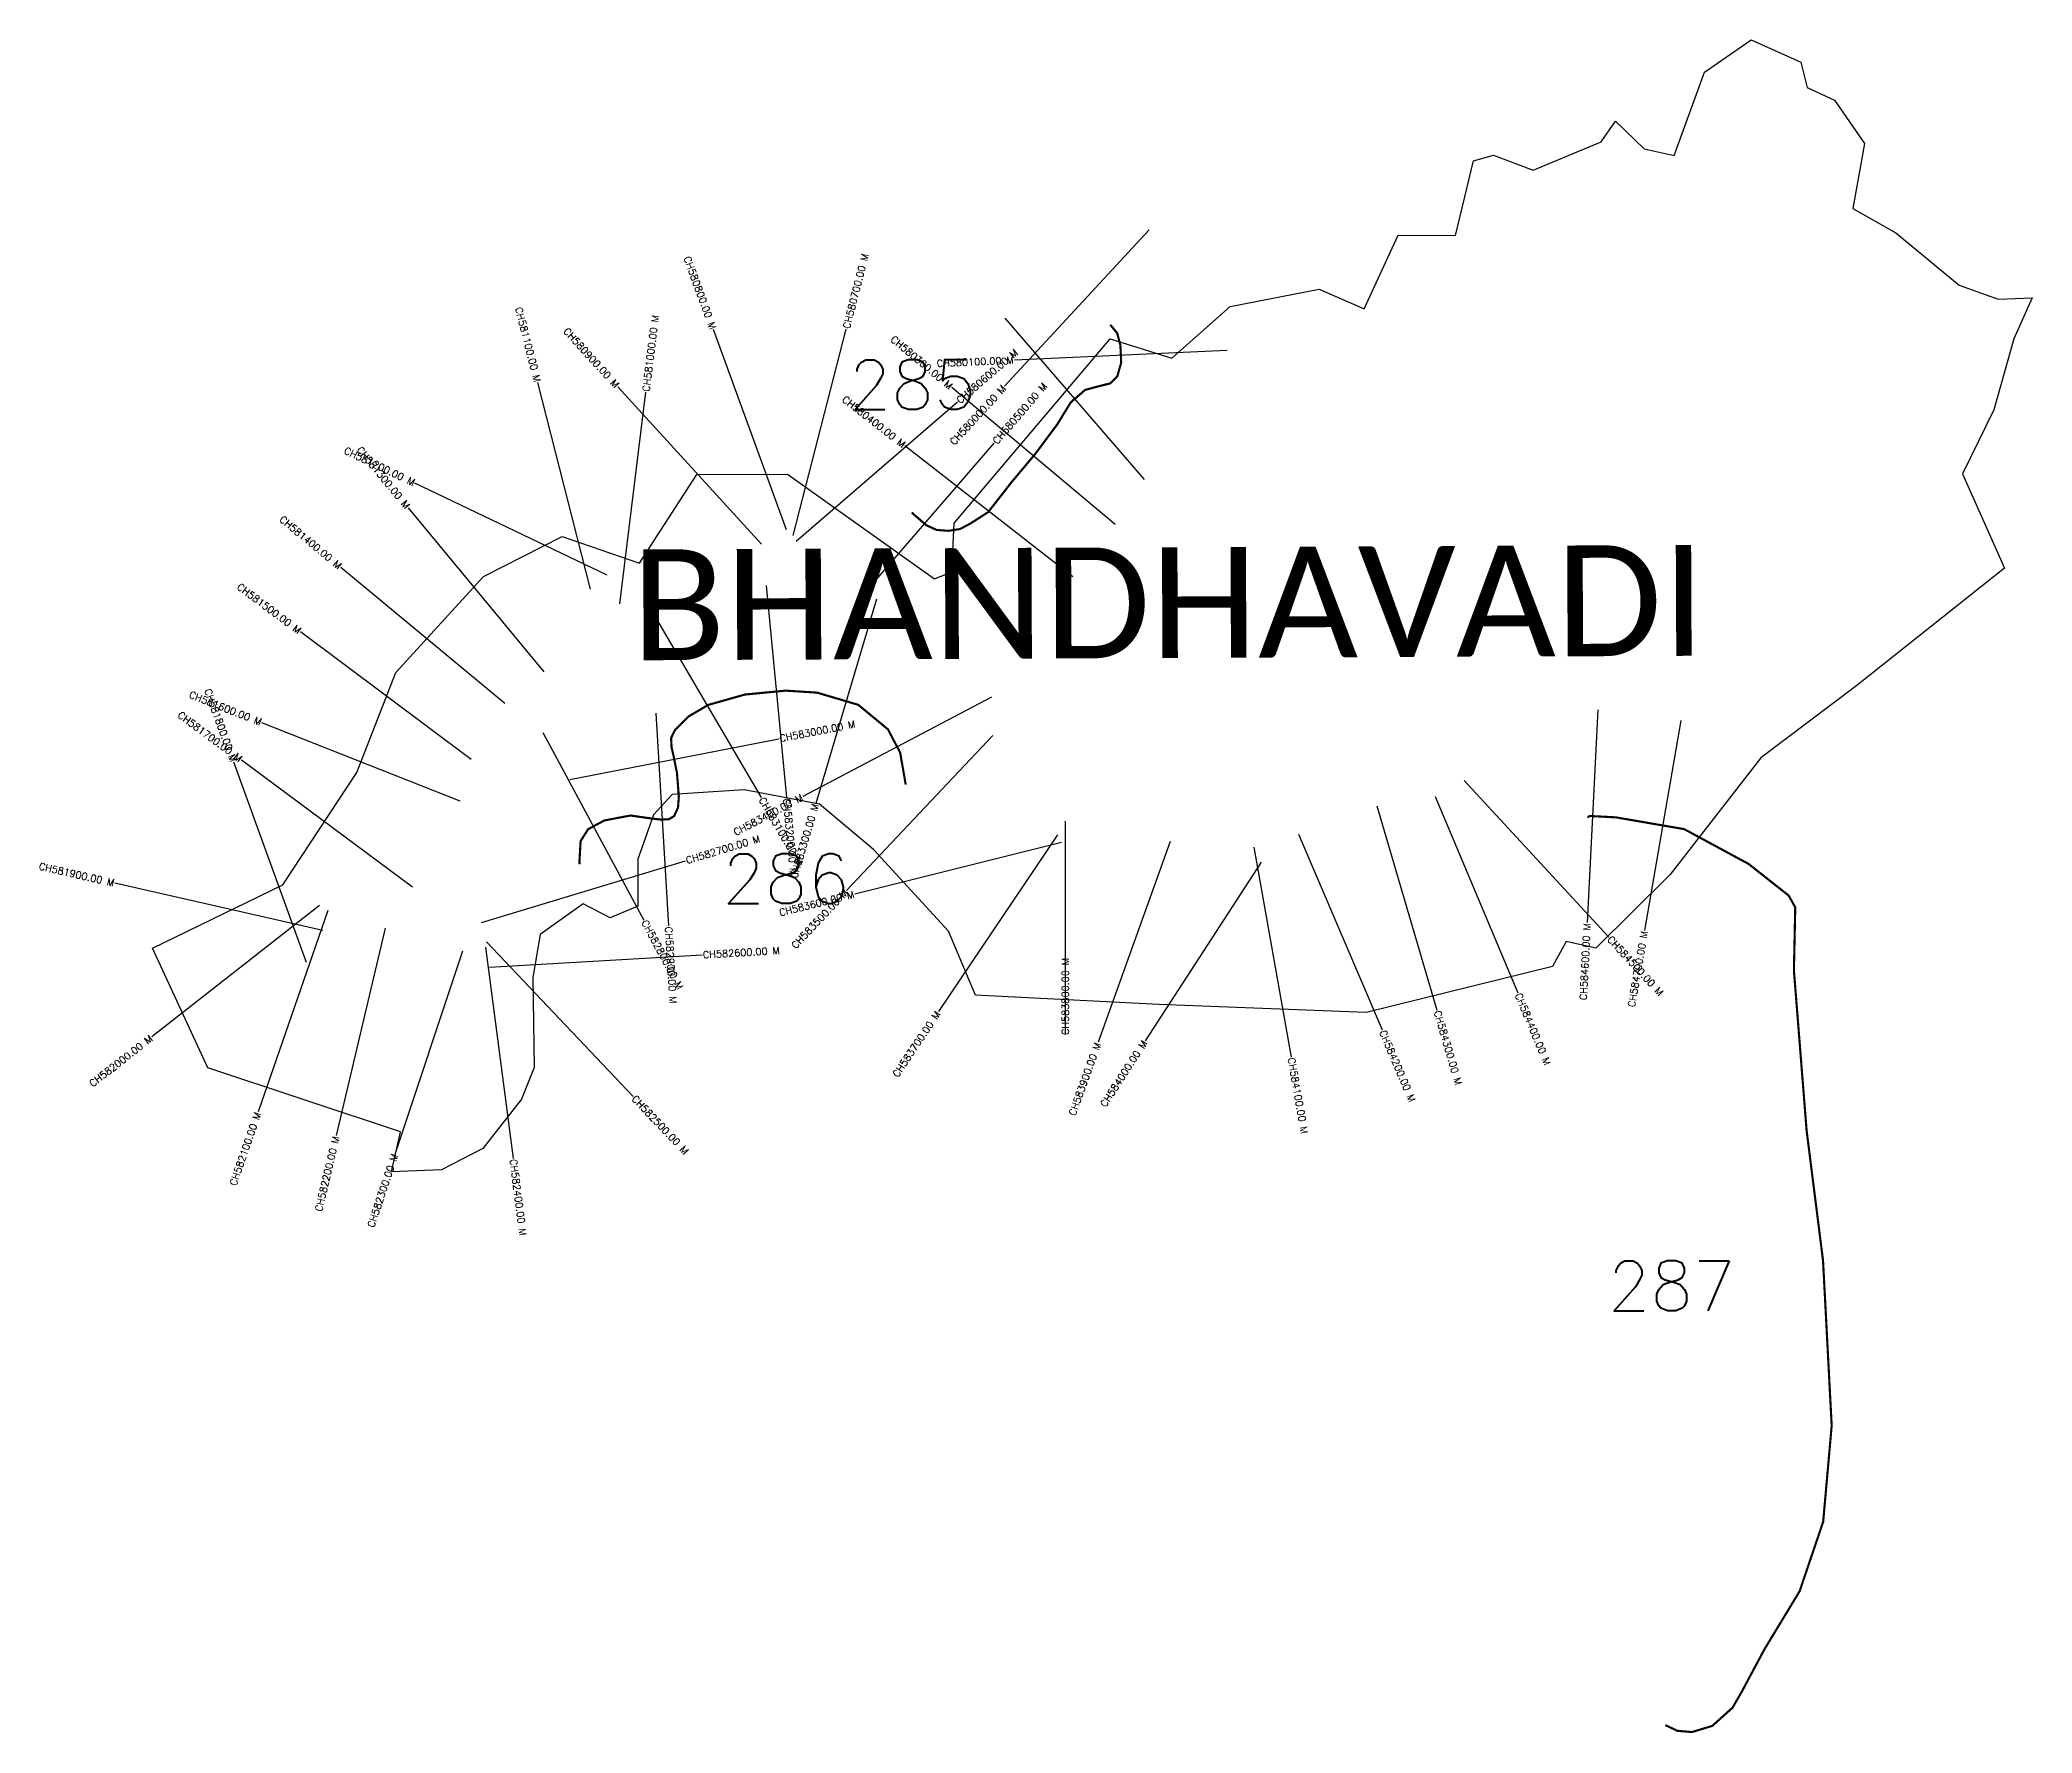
# Model space of a CAD drawing. Header units: metres. Extents: x 321675 to 324480, y 1837277 to 1839661.
import ezdxf
from ezdxf.enums import TextEntityAlignment as Align

# ---------------------------------------------------------------- set-up
doc = ezdxf.new("R2010")
doc.units = ezdxf.units.M
for name, color, linetype in [('CS', 134, 'Continuous'), ('CSMark', 6, 'Continuous'), ('NATURALLY PROTECTED', 3, 'Continuous'), ('VILLAGE NAME', 250, 'Continuous')]:
    doc.layers.add(name, color=color, linetype=linetype)
doc.styles.get("Standard").update_dxf_attribs({"font": 'simplex.shx'})

msp = doc.modelspace()

# ---------------------------------------------------------------- linework, layer by layer
at = {"color": 6, "flags": 128}
for points in [[(324154.2, 1839629.5), (324163.4, 1839594.1), (324201.8, 1839576.3), (324244, 1839515.2), (324227.8, 1839423.6), (324288.3, 1839389.2), (324377.2, 1839315.8), (324432.2, 1839296), (324480.1, 1839297.6), (324454.3, 1839240.1), (324426.1, 1839140.1), (324382, 1839049.8), (324441.2, 1838917.1), (324233.1, 1838752.1), (324097.8, 1838649.9), (323970.4, 1838485.7), (323865.9, 1838382.3), (323824, 1838391.4), (323804.8, 1838356.3), (323542.3, 1838291.7), (323250.4, 1838302.6), (322992, 1838315.8), (322954.2, 1838406.1), (322848.3, 1838520.8), (322772.4, 1838585), (322666.5, 1838605), (322564.9, 1838598.3), (322538.5, 1838569.7), (322516.7, 1838507.5), (322516.9, 1838441.4), (322477.6, 1838424.7), (322439.7, 1838444.6), (322379, 1838401.4), (322368.6, 1838340.8), (322370.9, 1838214), (322352.8, 1838169.5), (322298.3, 1838100), (322240.3, 1838070), (322169.6, 1838067.4), (322182.5, 1838123.6), (321911.2, 1838213.7), (321833.2, 1838382.2), (322016.7, 1838471.3), (322120.8, 1838629.3), (322176, 1838770.2), (322299.2, 1838905.2), (322409.9, 1838961.7), (322519, 1838924.4), (322599.8, 1839048.9), (322727.4, 1839049.5), (322934.2, 1838902.3), (322958.6, 1838912.2), (322962.1, 1838980.7), (323182, 1839239.9), (323268.8, 1839212.9), (323350.7, 1839285.7), (323476, 1839309.9), (323539.4, 1839282.1), (323587.4, 1839385.9), (323668.2, 1839385.5), (323693.5, 1839490.5), (323721.8, 1839498.8), (323777.6, 1839477.3), (323873, 1839517.2), (323893.3, 1839546.7), (323933.6, 1839507.7), (323976.1, 1839498), (324018.7, 1839615.4), (324084.6, 1839661)], [(324084.6, 1839661), (324154.2, 1839629.5)]]:
    msp.add_lwpolyline(points, dxfattribs=at)
at = {"layer": 'CS'}
for p, q in [((323236.6, 1839393.4), (323032.9, 1839173.2)), ((322725.9, 1838971.1), (322623.1, 1839253)), ((322735.3, 1838963.2), (322809.8, 1839253.8)), ((323230.3, 1839042.2), (323034.1, 1839269.1)), ((323346.6, 1839223.6), (323046.9, 1839210.2)), ((322450, 1838887.8), (322375.8, 1839178.5)), ((322690.7, 1838951), (322488.5, 1839172.6)), ((322491.4, 1838867), (322528, 1839164.8)), ((323188.6, 1838978.6), (322958.7, 1839171.3)), ((322739.5, 1838955.3), (322966.7, 1839151.2)), ((322822.4, 1838866.2), (323018.6, 1839093.2)), ((323129.2, 1838904.9), (322892.6, 1839089.4)), ((322473.6, 1838907.5), (322202.8, 1839036.6)), ((322384.8, 1838771), (322193.5, 1839002.2)), ((322329.3, 1838726.7), (322098.4, 1838918.2)), ((322697.6, 1838892.8), (322726, 1838594.1)), ((322538.3, 1838853.1), (322690.2, 1838594.4)), ((322852.6, 1838873.6), (322767.2, 1838586)), ((322282.1, 1838647.8), (322041.7, 1838827.3)), ((322542, 1838712.9), (322559.9, 1838413.4)), ((323014.5, 1838735.6), (322749.2, 1838595.5)), ((323868.4, 1838717.8), (323853.4, 1838418.2)), ((322266.3, 1838589.3), (321987.3, 1838699.6)), ((322383, 1838685.7), (322525.2, 1838421.5)), ((323985.4, 1838702.7), (323934.3, 1838407.1)), ((322420.7, 1838619.8), (322715.2, 1838677)), ((323016.6, 1838681.5), (322810.6, 1838463.3)), ((322049.9, 1838361.9), (321947.9, 1838644)), ((322199.4, 1838468.1), (321958.5, 1838646.9)), ((323680.5, 1838618.3), (323883.9, 1838397.8)), ((323557.4, 1838582.7), (323642, 1838294.9)), ((323639.6, 1838595.7), (323755.7, 1838319.1)), ((323118.6, 1838560.9), (323118.6, 1838260.9)), ((323113.1, 1838531.1), (322822.1, 1838458.3)), ((323107.6, 1838541.6), (322939.9, 1838292.8)), ((323266.5, 1838532.1), (323164.9, 1838249.8)), ((323384.2, 1838524.2), (323436.5, 1838228.8)), ((323446.9, 1838542.8), (323564.7, 1838266.9)), ((322296.4, 1838418.3), (322583.6, 1838505)), ((323394.4, 1838503.3), (323231, 1838251.8)), ((322072.9, 1838407), (321780.3, 1838473.6)), ((322068.5, 1838442.2), (321832.3, 1838257.3)), ((322080.2, 1838435.3), (321982.1, 1838151.8)), ((322161.1, 1838410.1), (322092, 1838118.2)), ((322269.7, 1838377.8), (322174.9, 1838093.2)), ((322302.3, 1838383.5), (322341.1, 1838086)), ((322303.5, 1838390.8), (322510.1, 1838173.3)), ((322307.7, 1838355.2), (322607.2, 1838372.6))]:
    msp.add_line(p, q, dxfattribs=at)
at = {"layer": 'NATURALLY PROTECTED', "const_width": 3, "flags": 128}
for points in [[(323182, 1839259.8), (323191.8, 1839247.8), (323196.2, 1839230.9), (323197.3, 1839206.4), (323191.8, 1839187.3), (323182, 1839177.3), (323162.4, 1839172.4), (323146.5, 1839168.1), (323126.3, 1839150.6), (323107.2, 1839119.5), (323076.7, 1839078.5), (323042.8, 1839038.1), (323010.1, 1838996.1), (322985.5, 1838980.3), (322970.3, 1838972.2), (322954.2, 1838969.7), (322937.3, 1838971), (322922.9, 1838977.6), (322902.3, 1838995.4)], [(322434.7, 1838500.3), (322434.4, 1838503.9), (322436.1, 1838532.9), (322446.7, 1838549.6), (322469.5, 1838561.9), (322506.4, 1838568.9), (322536.3, 1838564.6), (322549.7, 1838563.1), (322560.5, 1838563.7), (322567.7, 1838568), (322573.3, 1838580.2), (322574.4, 1838595.6), (322571.8, 1838628.5), (322567.4, 1838650.8), (322564.2, 1838664.8), (322563.5, 1838678), (322569.2, 1838689.7), (322588.5, 1838708.6), (322615.8, 1838724.6), (322667.5, 1838739.2), (322724.7, 1838744.7), (322769.1, 1838741.9), (322827.1, 1838724.7), (322868.8, 1838690.3), (322886, 1838657.7), (322893.9, 1838612.4)], [(323854, 1838566.1), (323856.8, 1838568.2), (323893.8, 1838566.3), (323990.1, 1838549.7), (324080.8, 1838500.7), (324137.2, 1838456.2), (324146.5, 1838439.6), (324144.6, 1838350.8), (324154.8, 1838222.2), (324162.5, 1838125.2), (324185.6, 1837942.3), (324197.8, 1837709.9), (324185.8, 1837574.4), (324152.6, 1837476.6), (324103.1, 1837394.9), (324071, 1837334.9), (324058.2, 1837312.7), (324029.7, 1837287.1), (324001.1, 1837278.4), (323980.7, 1837280.1), (323963.5, 1837288.2)]]:
    msp.add_lwpolyline(points, dxfattribs=at)

# ---------------------------------------------------------------- texts
at = {"char_height": 70, "attachment_point": 1}
for s, insert in [('285', (322813.5, 1839210.7)), ('286', (322635.4, 1838514.9)), ('287', (323882.4, 1837941.7))]:
    msp.add_mtext_dynamic_manual_height_columns(s, width=95.172, gutter_width=1, heights=[0], dxfattribs=dict(at, insert=insert))
at = {"layer": 'CSMark'}
for s, rotation, p in [('CH580700.00 M', 75.6066, (322810.1, 1839254.7)), ('CH581000.00 M', 82.9869, (322528.1, 1839165.8)), ('CH580600.00 M', 40.7689, (322967.5, 1839151.8)), ('CH580500.00 M', 49.1677, (323019.2, 1839093.9)), ('CH583000.00 M', 10.9931, (322716.2, 1838677.2)), ('CH583100.00 M', 300.4132, (322690.7, 1838593.5)), ('CH583200.00 M', 275.4382, (322726.1, 1838593.1)), ('CH582700.00 M', 16.7903, (322584.6, 1838505.3)), ('CH582800.00 M', 298.2901, (322525.7, 1838420.7)), ('CH582900.00 M', 273.4333, (322560, 1838412.4)), ('CH582600.00 M', 3.3194, (322608.2, 1838372.7)), ('CH584500.00 M', 312.6964, (323884.6, 1838397)), ('CH583800.00 M', 90, (323118.6, 1838259.9)), ('CH584300.00 M', 286.3915, (323642.3, 1838293.9)), ('CH584400.00 M', 292.7595, (323756.1, 1838318.2)), ('CH584200.00 M', 293.1167, (323565.1, 1838266)), ('CH584100.00 M', 280.0486, (323436.7, 1838227.8)), ('CH582500.00 M', 313.5418, (322510.8, 1838172.6)), ('CH582400.00 M', 277.4279, (322341.2, 1838085))]:
    msp.add_text(s, height=10, rotation=rotation, dxfattribs=at).set_placement(p, align=Align.MIDDLE_LEFT)
for s, rotation, p in [('CH580800.00 M', 290.0226, (322622.8, 1839253.9)), ('CH581100.00 M', 284.3163, (322375.5, 1839179.4)), ('CH580900.00 M', 312.3705, (322487.8, 1839173.3)), ('CH580300.00 M', 320.029, (322957.9, 1839171.9)), ('CH580100.00 M', 2.5464, (323045.9, 1839210.2)), ('CH580000.00 M', 47.2335, (323032.3, 1839172.5)), ('CH580400.00 M', 322.0603, (322891.8, 1839090)), ('CH581200.00 M', 334.5269, (322201.9, 1839037)), ('CH581300.00 M', 309.5981, (322192.9, 1839002.9)), ('CH581400.00 M', 320.3355, (322097.6, 1838918.8)), ('CH581500.00 M', 323.2464, (322040.9, 1838827.9)), ('CH581600.00 M', 338.4282, (321986.3, 1838700)), ('CH581800.00 M', 289.8767, (321947.6, 1838644.9)), ('CH581700.00 M', 323.4139, (321957.7, 1838647.5)), ('CH583400.00 M', 27.8365, (322748.3, 1838595.1)), ('CH583300.00 M', 73.4729, (322766.9, 1838585.1)), ('CH581900.00 M', 347.1896, (321779.3, 1838473.8)), ('CH583600.00 M', 14.0422, (322821.1, 1838458.1)), ('CH583500.00 M', 46.65, (322809.9, 1838462.6)), ('CH584600.00 M', 87.1388, (323853.3, 1838417.2)), ('CH584700.00 M', 80.1851, (323934.1, 1838406.1)), ('CH583700.00 M', 56.0165, (322939.3, 1838292)), ('CH582000.00 M', 38.0577, (321831.5, 1838256.7)), ('CH583900.00 M', 70.21, (323164.6, 1838248.9)), ('CH584000.00 M', 56.9878, (323230.4, 1838250.9)), ('CH582100.00 M', 70.915, (321981.7, 1838150.8)), ('CH582200.00 M', 76.6813, (322091.8, 1838117.2)), ('CH582300.00 M', 71.5736, (322174.6, 1838092.2))]:
    msp.add_text(s, height=10, rotation=rotation, dxfattribs=at).set_placement(p, align=Align.MIDDLE_RIGHT)
at = {"layer": 'VILLAGE NAME', "insert": (322507.2, 1838943.4), "char_height": 155.989, "attachment_point": 1, "rotation": 0.2435}
msp.add_mtext_dynamic_manual_height_columns('{\\fCalibri|b0|i0|c0|p34;BHANDHAVADI}', width=1910.584, gutter_width=779.9, heights=[0], dxfattribs=at)

doc.saveas('drawing.dxf')
